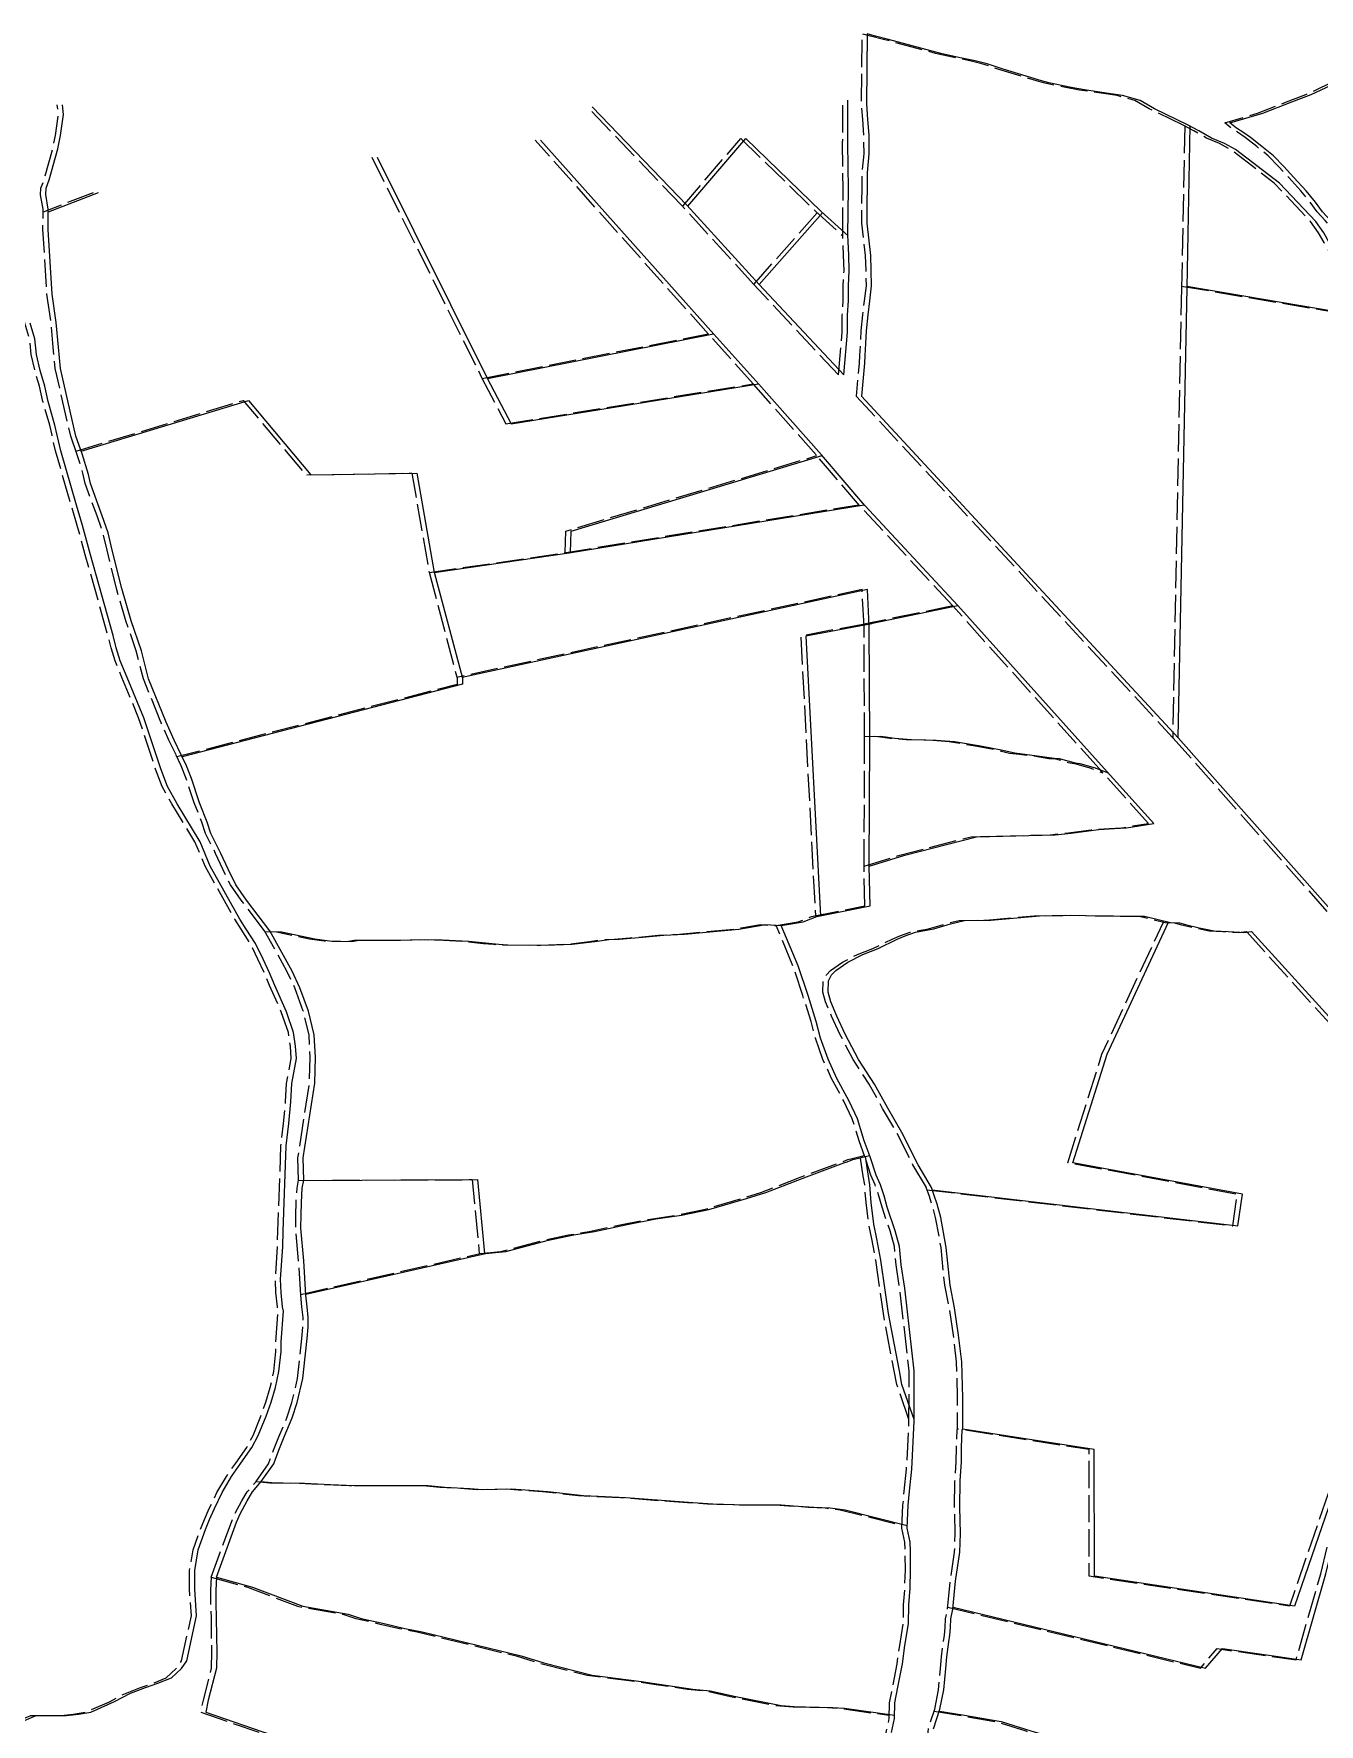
# Model space of a CAD drawing. Header units: millimetres. Extents: x 611548 to 616630, y 1316670 to 1320037.
# Drawn here: x 612344 to 612909, y 1318901 to 1319644 of the extents above; entities that cross this region are included whole.
import ezdxf

# ---------------------------------------------------------------- set-up
doc = ezdxf.new("R2010")
doc.units = ezdxf.units.MM
doc.linetypes.add('ACAD_ISO02W100', pattern=[15, 12, -3])
for name, color, linetype in [('2', 7, 'Continuous'), ('3', 7, 'Continuous'), ('FONDO_MANAGUA', 8, 'ACAD_ISO02W100')]:
    doc.layers.add(name, color=color, linetype=linetype)

msp = doc.modelspace()

# ---------------------------------------------------------------- linework, layer by layer
at = {"layer": '2', "color": 1, "lineweight": 0}
for p, q in [((612631.23113, 1319568.80676), (612589.68813, 1319612.01176)), ((612852.34013, 1319603.56876), (612850.92713, 1319532.42776)), ((612643.08913, 1319511.99776), (612566.90913, 1319597.29876)), ((612631.72013, 1319568.26976), (612657.20213, 1319598.08176)), ((612657.20213, 1319598.08176), (612690.26513, 1319565.95776)), ((612495.09113, 1319589.83676), (612543.50013, 1319492.74876)), ((612372.60113, 1319574.16776), (612350.61313, 1319565.72376)), ((612663.01713, 1319533.89076), (612631.23113, 1319568.80676)), ((612662.96513, 1319533.94776), (612690.84313, 1319565.43276)), ((612690.26513, 1319565.95776), (612702.06913, 1319555.23176)), ((612700.25213, 1319494.12976), (612663.01713, 1319533.89076)), ((612850.92713, 1319532.42776), (612847.05213, 1319334.82276)), ((612850.94213, 1319533.18376), (612942.51213, 1319517.64076)), ((612543.57213, 1319492.61076), (612642.90613, 1319512.20176)), ((612662.83713, 1319490.05876), (612643.08913, 1319511.99776)), ((612543.50013, 1319492.74876), (612553.97913, 1319472.62776)), ((612553.97913, 1319472.62776), (612662.71613, 1319490.19276)), ((612690.41713, 1319458.95576), (612662.83113, 1319490.06576)), ((612707.97513, 1319484.82976), (612847.15713, 1319334.70976)), ((612709.45513, 1319436.70876), (612690.41713, 1319458.95576)), ((612579.58713, 1319415.97076), (612709.13013, 1319437.08776)), ((612750.27513, 1319392.77776), (612709.39613, 1319436.77176)), ((612520.27413, 1319407.26776), (612579.58713, 1319415.97076)), ((612520.23513, 1319407.49276), (612532.59213, 1319360.82476)), ((612750.40713, 1319392.63076), (612711.37513, 1319384.58376)), ((612814.68813, 1319321.11776), (612750.27513, 1319392.77776)), ((612711.68013, 1319333.72576), (612711.41713, 1319383.79376)), ((612711.42113, 1319278.19176), (612711.68013, 1319333.72576)), ((612836.45413, 1319297.01876), (612814.68813, 1319321.11776)), ((612711.76113, 1319260.78376), (612711.42113, 1319278.19376)), ((612688.38813, 1319256.15376), (612711.76113, 1319260.78376)), ((612879.41913, 1319249.49076), (613088.29313, 1319019.71876)), ((612463.85513, 1319090.08576), (612542.76813, 1319108.05776))]:
    msp.add_line(p, q, dxfattribs=at)
for points in [[(612851.60413, 1319603.96976), (612836.76613, 1319611.13076), (612830.42613, 1319614.70876), (612822.68613, 1319616.89276), (612817.60913, 1319617.67076), (612813.54813, 1319618.31776), (612806.05913, 1319619.35776), (612800.09413, 1319620.51976), (612790.32213, 1319622.45576), (612787.15013, 1319623.35476), (612770.27613, 1319628.48876), (612763.17113, 1319630.92476), (612757.96913, 1319632.21176), (612752.13113, 1319633.37376), (612742.86713, 1319635.43476), (612719.90013, 1319641.60476), (612714.19013, 1319643.01976), (612710.51113, 1319644.04776), (612710.18413, 1319613.29576), (612710.67513, 1319606.43276), (612711.16713, 1319599.44176), (612711.27413, 1319591.30876), (612710.49313, 1319582.92376), (612710.47813, 1319576.95176), (612710.33313, 1319569.20076), (612710.31313, 1319560.81376), (612711.93013, 1319546.57576), (612712.16913, 1319540.09476), (612712.28013, 1319533.35976), (612711.50213, 1319526.75376), (612710.72613, 1319520.52976), (612710.07413, 1319513.54176), (612709.80713, 1319507.95176), (612709.41413, 1319502.61576), (612709.27913, 1319499.31176), (612707.97513, 1319484.82976)], [(612924.22613, 1319548.97876), (612918.15213, 1319557.63776), (612914.10013, 1319561.97076), (612910.55413, 1319565.79476), (612907.51613, 1319569.99676), (612903.33813, 1319575.09276), (612898.02013, 1319580.95476), (612893.58713, 1319585.79676), (612889.02713, 1319590.38576), (612883.95813, 1319594.46776), (612878.88913, 1319598.54876), (612875.59413, 1319600.84676), (612872.80413, 1319602.63376), (612869.89013, 1319604.93076), (612884.37413, 1319609.20676), (612897.08313, 1319614.12376), (612905.59713, 1319617.40176), (612912.20713, 1319620.43176), (612919.32513, 1319623.84076), (612924.02813, 1319626.11376), (612927.84113, 1319627.88176), (612934.70513, 1319630.91076)], [(612350.61713, 1319566.99476), (612349.49213, 1319573.35476), (612349.62813, 1319576.15076), (612351.03513, 1319579.83276), (612354.88313, 1319593.55076), (612356.04313, 1319599.39476), (612357.33913, 1319608.54376), (612356.84313, 1319612.86776), (612356.84313, 1319612.86776)], [(612702.04813, 1319555.75576), (612702.22313, 1319575.96076), (612702.01713, 1319595.91176), (612702.06113, 1319614.84576)], [(612942.30913, 1319517.78976), (612929.13013, 1319528.50476), (612924.31813, 1319534.11076), (612920.64913, 1319539.58576), (612918.88013, 1319543.02276), (612916.35113, 1319547.47776), (612913.56913, 1319552.31476), (612911.16713, 1319556.64276), (612907.62313, 1319561.60976), (612891.66513, 1319578.43276), (612872.40113, 1319593.23176), (612867.58313, 1319595.78776), (612861.87513, 1319598.21976), (612856.29613, 1319601.41376), (612851.60413, 1319603.96976)], [(612365.54013, 1319459.39376), (612362.77013, 1319467.28476), (612356.00013, 1319496.92876), (612355.13813, 1319506.33876), (612354.15413, 1319517.14776), (612352.28613, 1319529.61276), (612350.59113, 1319558.09576), (612350.61713, 1319566.99476)], [(612700.25213, 1319494.12976), (612701.82013, 1319512.93176), (612701.83813, 1319520.42976), (612702.23413, 1319526.78176), (612702.24913, 1319533.26276), (612702.64613, 1319539.86976), (612702.40813, 1319546.73276), (612702.04813, 1319555.75576)], [(612340.16613, 1318902.80176), (612345.24913, 1318904.94676), (612352.99513, 1318905.04976), (612358.58113, 1318905.03276), (612363.91513, 1318905.52476), (612369.37713, 1318906.52476), (612379.79913, 1318911.06776), (612386.79113, 1318914.73176), (612393.39913, 1318917.25276), (612398.73713, 1318919.14276), (612404.71013, 1318921.53876), (612409.16313, 1318925.59176), (612411.45713, 1318929.01576), (612415.82113, 1318948.82676), (612414.96013, 1318960.64676), (612414.97913, 1318968.65276), (612416.52413, 1318977.79776), (612419.71913, 1318986.68276), (612421.50713, 1318991.12476), (612423.67713, 1318995.94776), (612426.99513, 1319002.92676), (612431.20213, 1319010.02976), (612435.27913, 1319015.86276), (612440.12013, 1319022.70976), (612442.92613, 1319028.03876), (612446.37413, 1319036.54276), (612448.54713, 1319042.76276), (612450.46713, 1319049.11076), (612452.00713, 1319056.22176), (612452.91713, 1319064.98776), (612452.92713, 1319069.18076), (612453.97413, 1319082.64776), (612453.59813, 1319084.55476), (612452.97813, 1319090.91076), (612452.73813, 1319096.75676), (612453.66113, 1319110.98676), (612453.80413, 1319117.84776), (612455.16213, 1319155.33076), (612456.32813, 1319165.11276), (612457.24013, 1319174.64076), (612457.64013, 1319182.77176), (612459.69713, 1319193.69376), (612459.32913, 1319199.15976), (612458.45513, 1319205.13476), (612455.30213, 1319214.29376), (612450.12313, 1319225.74676), (612447.85113, 1319231.34476), (612445.07213, 1319237.32576), (612441.66113, 1319244.32576), (612437.61213, 1319250.56476), (612434.83013, 1319255.02076), (612421.80713, 1319278.31476), (612417.38913, 1319289.00276), (612407.27113, 1319305.68076), (612402.97213, 1319313.31776), (612400.07013, 1319320.95176), (612392.63213, 1319343.46676), (612385.31013, 1319361.15276), (612382.28013, 1319368.53176), (612380.51613, 1319374.25576), (612379.13213, 1319379.59776), (612369.18613, 1319415.08176), (612365.66113, 1319427.92676), (612363.01613, 1319436.83076), (612356.08913, 1319460.74176), (612354.58213, 1319467.60876), (612353.57713, 1319472.05876), (612350.55413, 1319482.48876), (612349.04713, 1319489.22776), (612347.03113, 1319496.09676), (612345.39713, 1319503.09076), (612344.77913, 1319509.95476), (612342.63713, 1319516.82276)], [(612365.10613, 1319460.63076), (612438.60713, 1319482.92576), (612466.06213, 1319450.16276), (612512.65713, 1319451.02576), (612520.27413, 1319407.26776)], [(612409.08413, 1319327.16276), (612405.92813, 1319333.65676), (612402.39713, 1319341.54976), (612394.70713, 1319360.51776), (612391.56913, 1319372.85976), (612387.03713, 1319386.09576), (612382.88813, 1319400.22076), (612378.74813, 1319417.14276), (612376.99313, 1319424.77676), (612374.34813, 1319432.15876), (612371.82913, 1319439.15976), (612369.18413, 1319446.41476), (612368.30713, 1319450.35876), (612365.54013, 1319459.39376)], [(612580.10213, 1319416.05476), (612580.37713, 1319425.50276), (612690.66813, 1319458.66276)], [(612711.41713, 1319383.79376), (612710.56713, 1319399.80776), (612532.46613, 1319361.21176)], [(612712.50913, 1319384.81776), (612683.58513, 1319379.39476), (612690.02813, 1319256.47876)], [(612532.59313, 1319361.21176), (612532.58613, 1319358.16176), (612409.47813, 1319326.25976)], [(612711.67213, 1319335.18076), (612716.21213, 1319335.42776), (612718.62313, 1319335.03776), (612722.68413, 1319334.51576), (612729.91913, 1319333.98376), (612740.83613, 1319333.69376), (612748.83213, 1319333.03176), (612760.25313, 1319331.08676), (612769.38913, 1319329.40376), (612775.35113, 1319327.98576), (612779.79313, 1319327.46276), (612785.25013, 1319326.80876), (612792.61113, 1319325.64076), (612794.89613, 1319325.63276), (612801.87313, 1319323.70276), (612803.90313, 1319323.31476), (612809.61113, 1319321.76976), (612810.24613, 1319321.64076), (612816.35513, 1319319.27276)], [(612847.15713, 1319334.70976), (612921.10813, 1319251.24976)], [(612447.96213, 1319249.86576), (612437.71813, 1319263.37576), (612433.04013, 1319270.00176), (612429.63213, 1319276.87776), (612426.47813, 1319283.88076), (612422.06013, 1319292.66776), (612420.42413, 1319297.63076), (612417.02113, 1319306.03276), (612413.49713, 1319316.72276), (612411.35513, 1319322.32376), (612409.08413, 1319327.16276)], [(612448.10613, 1319249.60676), (612453.16613, 1319249.34076), (612467.75713, 1319246.36876), (612474.22913, 1319245.45676), (612484.00413, 1319245.17076), (612487.30613, 1319245.79476), (612498.09713, 1319245.75976), (612505.20713, 1319245.73576), (612515.99913, 1319245.95476), (612523.87013, 1319245.92876), (612535.42113, 1319245.25476), (612544.17813, 1319244.33576), (612548.62013, 1319243.93976), (612552.55513, 1319243.67276), (612569.44013, 1319243.48976), (612580.86713, 1319243.96076), (612590.77313, 1319245.19876), (612596.99613, 1319246.06776), (612601.56713, 1319246.18076), (612608.42413, 1319246.79276), (612611.72613, 1319247.03676), (612621.12313, 1319247.89576), (612630.26513, 1319248.37376), (612654.13913, 1319250.58276), (612657.44213, 1319251.20776), (612665.95213, 1319252.57776), (612672.76113, 1319252.13476)], [(612672.76113, 1319252.13476), (612682.41413, 1319253.75676), (612688.38813, 1319256.15376)], [(612711.75313, 1319150.48176), (612709.23113, 1319157.60576), (612706.20613, 1319167.27276), (612702.54213, 1319174.90876), (612697.10713, 1319184.96476), (612693.31713, 1319193.36276), (612690.03813, 1319202.64976), (612688.15113, 1319210.02576), (612684.49613, 1319221.34676), (612680.21013, 1319234.44876), (612672.76113, 1319252.13476)], [(612738.82413, 1319137.07576), (612732.86813, 1319147.00476), (612725.77413, 1319161.25976), (612719.56413, 1319171.82476), (612713.73613, 1319182.38976), (612706.63813, 1319193.33876), (612700.81013, 1319204.41176), (612697.13613, 1319212.30276), (612694.47713, 1319218.66476), (612693.34013, 1319222.86376), (612693.47313, 1319227.82276), (612694.87313, 1319230.49076), (612696.65313, 1319232.39476), (612701.99213, 1319236.07276), (612708.60013, 1319239.49476), (612715.33313, 1319242.02576), (612723.72013, 1319246.20676), (612727.15113, 1319247.59976), (612731.72413, 1319249.24476), (612739.72713, 1319250.75676), (612747.09513, 1319252.90476), (612753.19313, 1319254.42076), (612764.87613, 1319254.52676), (612786.21413, 1319256.39576), (612796.50013, 1319256.63176), (612799.80213, 1319256.75376), (612813.00913, 1319256.47576), (612822.91513, 1319256.33076), (612832.31213, 1319256.31376), (612843.73813, 1319253.49576)], [(612739.05513, 1319136.06776), (612873.41713, 1319120.17776), (612875.46613, 1319134.03476), (612800.93813, 1319147.90076), (612815.98213, 1319195.68676), (612842.95913, 1319253.68776)], [(612843.73813, 1319253.49576), (612847.80213, 1319253.36176), (612850.34113, 1319252.59376), (612856.43513, 1319251.18476), (612863.03713, 1319249.90076), (612869.13213, 1319249.50876), (612874.21213, 1319249.24576), (612875.98913, 1319249.11476), (612879.41913, 1319249.49076)], [(612462.87913, 1319140.23176), (612462.65413, 1319150.02076), (612467.70013, 1319182.93076), (612467.98713, 1319194.37176), (612467.50813, 1319204.16176), (612464.99913, 1319214.59476), (612461.22013, 1319224.77776), (612457.81313, 1319232.16276), (612447.96213, 1319249.86576)], [(612542.76813, 1319108.05776), (612551.65713, 1319108.91876), (612570.46113, 1319113.81376), (612581.51313, 1319116.19276), (612590.65813, 1319117.68876), (612605.01313, 1319120.81976), (612617.58813, 1319123.19276), (612628.89213, 1319124.93576), (612640.96013, 1319127.31076), (612657.47813, 1319132.21476), (612665.99213, 1319134.85576), (612683.78513, 1319141.66276), (612700.30713, 1319147.83676), (612701.70513, 1319148.34076), (612704.24713, 1319149.34976), (612706.15313, 1319149.72476), (612711.51913, 1319151.14376)], [(612731.15813, 1319034.27576), (612731.21013, 1319056.38676), (612727.10613, 1319092.74276), (612725.48013, 1319103.04076), (612724.73713, 1319111.04876), (612722.84913, 1319118.04376), (612719.31913, 1319128.34776), (612717.93413, 1319133.43576), (612716.29513, 1319138.26876), (612714.40013, 1319142.46876), (612711.75313, 1319150.48176)], [(612463.87613, 1319089.75776), (612462.90413, 1319104.76176), (612461.67613, 1319119.13176), (612461.69213, 1319124.97976), (612461.83513, 1319130.44576), (612462.23513, 1319136.80076), (612462.87913, 1319140.23176)], [(612462.86413, 1319140.15376), (612539.18013, 1319140.48776), (612542.31313, 1319107.95376)], [(612748.12013, 1318951.65676), (612749.27813, 1318963.98976), (612751.19913, 1318976.82976), (612751.46313, 1318984.96776), (612751.22313, 1318996.53976), (612751.36413, 1319008.11076), (612751.88313, 1319016.50276), (612752.01713, 1319022.73376), (612752.28113, 1319030.74476), (612752.53513, 1319030.74376), (612752.55213, 1319044.60476), (612752.06413, 1319060.37376), (612750.68213, 1319072.20176), (612748.91913, 1319084.15876), (612746.89913, 1319094.08076), (612745.26813, 1319110.61476), (612742.87213, 1319123.84376), (612741.22813, 1319129.69576), (612739.96313, 1319133.51276), (612738.69713, 1319137.07576)], [(612444.21413, 1319007.82376), (612449.69613, 1319015.56076), (612450.46413, 1319017.59276), (612451.87213, 1319021.65576), (612454.30113, 1319027.49576), (612457.75313, 1319035.87476), (612459.93013, 1319042.47876), (612462.50013, 1319053.14876), (612463.54313, 1319062.55276), (612464.32813, 1319070.68676), (612464.85113, 1319075.64276), (612464.86313, 1319079.83876), (612464.36813, 1319084.54376), (612463.87613, 1319089.75776)], [(612727.99913, 1318987.26776), (612728.53113, 1318997.43176), (612729.05313, 1319003.52976), (612730.09213, 1319013.18476), (612731.15813, 1319034.27576)], [(612912.12113, 1318967.25076), (612920.89513, 1319002.97776), (612916.32613, 1319005.40176), (612898.35513, 1318953.04276), (612810.36513, 1318966.16976), (612810.30713, 1319021.86676), (612752.53513, 1319030.87076)], [(612742.20713, 1318906.96176), (612752.38013, 1318905.23576), (612769.39413, 1318902.28076), (612782.46913, 1318898.18776), (612798.84613, 1318893.58076), (612818.39713, 1318889.34976), (612842.13913, 1318883.96676), (612867.91113, 1318877.94476), (612889.10913, 1318869.64076), (612896.85213, 1318866.82976), (612907.26113, 1318863.63176), (612927.82813, 1318858.25476), (612942.55213, 1318853.01476), (612950.93113, 1318850.71076), (612960.32513, 1318848.02376), (612969.97413, 1318845.59076), (612977.71713, 1318842.39776), (613042.44313, 1319015.60376)], [(612424.49513, 1318965.82776), (612433.37113, 1318989.93476), (612434.90613, 1318993.61676), (612437.96913, 1318999.32676), (612440.39313, 1319003.25976), (612444.21413, 1319007.82376)], [(612444.21413, 1319007.82376), (612450.30713, 1319007.29576), (612463.25613, 1319007.12576), (612474.68013, 1319006.45176), (612485.08913, 1319006.03676), (612494.99213, 1319006.13076), (612517.58913, 1319006.05576), (612524.95113, 1319005.39576), (612535.86713, 1319004.72476), (612541.45213, 1319004.32476), (612554.27513, 1319004.53676), (612570.14113, 1319003.46676), (612585.87813, 1319001.63476), (612592.22513, 1319001.35976), (612604.41113, 1319000.81076), (612633.85913, 1318998.55276), (612642.61713, 1318998.01476), (612656.70813, 1318997.58676), (612672.70413, 1318997.53376), (612678.16213, 1318997.13476), (612687.04713, 1318996.59676), (612694.28213, 1318996.19176), (612700.88213, 1318995.40676), (612728.06513, 1318988.52176)], [(612722.46813, 1318903.66876), (612722.61213, 1318910.53076), (612724.02413, 1318917.38776), (612725.95313, 1318927.67576), (612727.11513, 1318935.80476), (612728.66113, 1318945.20376), (612728.80813, 1318953.58976), (612729.33313, 1318960.95876), (612729.60613, 1318968.96376), (612729.49913, 1318977.22376), (612729.38113, 1318981.16376), (612727.99913, 1318987.26776)], [(612424.49513, 1318965.82776), (612424.22713, 1318960.11076), (612424.21313, 1318954.13776), (612424.45313, 1318948.03776), (612424.55913, 1318939.52276), (612424.67113, 1318933.04176), (612424.52713, 1318925.79876), (612420.93813, 1318911.70476), (612419.91013, 1318906.49776), (612448.70813, 1318896.49776)], [(612424.49513, 1318965.82776), (612440.39813, 1318961.43476), (612462.46413, 1318952.97076), (612482.38613, 1318949.47276), (612488.09413, 1318947.67376), (612498.24313, 1318945.35176), (612507.25113, 1318943.28876), (612514.99113, 1318941.73676), (612558.50613, 1318931.16876), (612568.40013, 1318928.08476), (612589.71213, 1318922.67476), (612611.28713, 1318919.93376), (612619.02813, 1318918.76476), (612633.87513, 1318916.55376), (612641.49013, 1318915.89276), (612652.78213, 1318913.31376), (612672.70313, 1318909.43376), (612680.31813, 1318908.77276), (612683.36513, 1318908.76276), (612689.33113, 1318908.61576), (612695.42513, 1318908.46876), (612700.50213, 1318908.19776), (612722.49713, 1318905.07276)], [(612748.21513, 1318952.66676), (612859.20713, 1318925.77276), (612866.58413, 1318934.40676), (612901.24713, 1318929.38576), (612912.08813, 1318967.26076)], [(612742.47813, 1318907.79676), (612744.13913, 1318916.31376), (612745.04013, 1318925.59476), (612745.42713, 1318930.80776), (612746.32413, 1318937.41776), (612746.83613, 1318940.34176), (612747.09413, 1318943.64776), (612747.22613, 1318947.46276), (612748.12013, 1318951.65676)], [(612721.18413, 1318897.57276), (612722.46813, 1318903.66876)], [(612739.67313, 1318899.15476), (612742.47813, 1318907.79676)]]:
    msp.add_lwpolyline(points, dxfattribs=at)
at = {"layer": '3', "color": 1, "lineweight": 0}
for points in [[(612711.42113, 1319278.19176), (612727.10613, 1319283.14176), (612758.48713, 1319291.17376), (612793.14813, 1319292.07676), (612800.13313, 1319292.81576), (612811.18213, 1319294.17776), (612812.32513, 1319294.42876), (612819.18213, 1319294.78676), (612824.51513, 1319295.15076), (612836.45413, 1319297.01876)], [(612731.16013, 1319035.09976), (612725.79713, 1319050.49876), (612724.67213, 1319056.47776), (612722.29513, 1319068.56276), (612719.92113, 1319081.66476), (612718.42713, 1319091.96776), (612716.56113, 1319105.06776), (612714.81113, 1319114.48176), (612713.43313, 1319120.96976), (612712.31813, 1319130.50776), (612711.70513, 1319138.13776), (612711.08113, 1319141.95376), (612709.79013, 1319150.68676)]]:
    msp.add_lwpolyline(points, dxfattribs=at)
at = {"layer": 'FONDO_MANAGUA', "color": 1, "lineweight": 0}
for p, q in [((612628.93725, 1319568.79971), (612587.39425, 1319612.00471)), ((612850.04625, 1319603.56171), (612848.63325, 1319532.42071)), ((612640.79525, 1319511.99071), (612564.61525, 1319597.29171)), ((612629.42625, 1319568.26271), (612654.90825, 1319598.07471)), ((612654.90825, 1319598.07471), (612687.97125, 1319565.95071)), ((612492.79725, 1319589.82971), (612541.20625, 1319492.74171)), ((612370.30725, 1319574.16071), (612348.31925, 1319565.71671)), ((612660.72325, 1319533.88371), (612628.93725, 1319568.79971)), ((612660.67125, 1319533.94071), (612688.54925, 1319565.42571)), ((612687.97125, 1319565.95071), (612699.77525, 1319555.22471)), ((612697.95825, 1319494.12271), (612660.72325, 1319533.88371)), ((612848.63325, 1319532.42071), (612844.75825, 1319334.81571)), ((612848.64825, 1319533.17671), (612940.21825, 1319517.63371)), ((612541.27825, 1319492.60371), (612640.61225, 1319512.19471)), ((612660.54325, 1319490.05171), (612640.79525, 1319511.99071)), ((612541.20625, 1319492.74171), (612551.68525, 1319472.62071)), ((612551.68525, 1319472.62071), (612660.42225, 1319490.18571)), ((612688.12325, 1319458.94871), (612660.53725, 1319490.05871)), ((612705.68125, 1319484.82271), (612844.86325, 1319334.70271)), ((612707.16125, 1319436.70171), (612688.12325, 1319458.94871)), ((612577.29325, 1319415.96371), (612706.83625, 1319437.08071)), ((612747.98125, 1319392.77071), (612707.10225, 1319436.76471)), ((612517.98025, 1319407.26071), (612577.29325, 1319415.96371)), ((612517.94125, 1319407.48571), (612530.29825, 1319360.81771)), ((612748.11325, 1319392.62371), (612709.08125, 1319384.57671)), ((612812.39425, 1319321.11071), (612747.98125, 1319392.77071)), ((612709.38625, 1319333.71871), (612709.12325, 1319383.78671)), ((612709.12725, 1319278.18471), (612709.38625, 1319333.71871)), ((612834.16025, 1319297.01171), (612812.39425, 1319321.11071)), ((612709.46725, 1319260.77671), (612709.12725, 1319278.18671)), ((612686.09425, 1319256.14671), (612709.46725, 1319260.77671)), ((612877.12525, 1319249.48371), (613085.99925, 1319019.71171)), ((612461.56125, 1319090.07871), (612540.47425, 1319108.05071))]:
    msp.add_line(p, q, dxfattribs=at)
at = {"layer": 'FONDO_MANAGUA', "color": 1, "lineweight": 0, "flags": 128}
for points in [[(612849.31025, 1319603.96271), (612834.47225, 1319611.12371), (612828.13225, 1319614.70171), (612820.39225, 1319616.88571), (612815.31525, 1319617.66371), (612811.25425, 1319618.31071), (612803.76525, 1319619.35071), (612797.80025, 1319620.51271), (612788.02825, 1319622.44871), (612784.85625, 1319623.34771), (612767.98225, 1319628.48171), (612760.87725, 1319630.91771), (612755.67525, 1319632.20471), (612749.83725, 1319633.36671), (612740.57325, 1319635.42771), (612717.60625, 1319641.59771), (612711.89625, 1319643.01271), (612708.21725, 1319644.04071), (612707.89025, 1319613.28871), (612708.38125, 1319606.42571), (612708.87325, 1319599.43471), (612708.98025, 1319591.30171), (612708.19925, 1319582.91671), (612708.18425, 1319576.94471), (612708.03925, 1319569.19371), (612708.01925, 1319560.80671), (612709.63625, 1319546.56871), (612709.87525, 1319540.08771), (612709.98625, 1319533.35271), (612709.20825, 1319526.74671), (612708.43225, 1319520.52271), (612707.78025, 1319513.53471), (612707.51325, 1319507.94471), (612707.12025, 1319502.60871), (612706.98525, 1319499.30471), (612705.68125, 1319484.82271)], [(612921.93225, 1319548.97171), (612915.85825, 1319557.63071), (612911.80625, 1319561.96371), (612908.26025, 1319565.78771), (612905.22225, 1319569.98971), (612901.04425, 1319575.08571), (612895.72625, 1319580.94771), (612891.29325, 1319585.78971), (612886.73325, 1319590.37871), (612881.66425, 1319594.46071), (612876.59525, 1319598.54171), (612873.30025, 1319600.83971), (612870.51025, 1319602.62671), (612867.59625, 1319604.92371), (612882.08025, 1319609.19971), (612894.78925, 1319614.11671), (612903.30325, 1319617.39471), (612909.91325, 1319620.42471), (612917.03125, 1319623.83371), (612921.73425, 1319626.10671), (612925.54725, 1319627.87471), (612932.41125, 1319630.90371)], [(612348.32325, 1319566.98771), (612347.19825, 1319573.34771), (612347.33425, 1319576.14371), (612348.74125, 1319579.82571), (612352.58925, 1319593.54371), (612353.74925, 1319599.38771), (612355.04525, 1319608.53671), (612354.54925, 1319612.86071), (612354.54925, 1319612.86071)], [(612699.75425, 1319555.74871), (612699.92925, 1319575.95371), (612699.72325, 1319595.90471), (612699.76725, 1319614.83871)], [(612940.01525, 1319517.78271), (612926.83625, 1319528.49771), (612922.02425, 1319534.10371), (612918.35525, 1319539.57871), (612916.58625, 1319543.01571), (612914.05725, 1319547.47071), (612911.27525, 1319552.30771), (612908.87325, 1319556.63571), (612905.32925, 1319561.60271), (612889.37125, 1319578.42571), (612870.10725, 1319593.22471), (612865.28925, 1319595.78071), (612859.58125, 1319598.21271), (612854.00225, 1319601.40671), (612849.31025, 1319603.96271)], [(612363.24625, 1319459.38671), (612360.47625, 1319467.27771), (612353.70625, 1319496.92171), (612352.84425, 1319506.33171), (612351.86025, 1319517.14071), (612349.99225, 1319529.60571), (612348.29725, 1319558.08871), (612348.32325, 1319566.98771)], [(612697.95825, 1319494.12271), (612699.52625, 1319512.92471), (612699.54425, 1319520.42271), (612699.94025, 1319526.77471), (612699.95525, 1319533.25571), (612700.35225, 1319539.86271), (612700.11425, 1319546.72571), (612699.75425, 1319555.74871)], [(612284.47525, 1318766.09671), (612281.06325, 1318772.96971), (612274.50225, 1318790.27171), (612272.74125, 1318797.52071), (612272.37425, 1318803.36671), (612273.53425, 1318810.60671), (612276.22025, 1318818.73171), (612279.03025, 1318825.71171), (612282.73325, 1318834.59571), (612286.05225, 1318842.33771), (612289.88225, 1318850.96671), (612293.96425, 1318859.08771), (612301.73825, 1318871.26271), (612307.34125, 1318878.23471), (612312.68925, 1318884.57271), (612319.18025, 1318891.16071), (612327.06625, 1318897.23571), (612333.04125, 1318900.52171), (612337.87225, 1318902.79471), (612342.95525, 1318904.93971), (612350.70125, 1318905.04271), (612356.28725, 1318905.02571), (612361.62125, 1318905.51771), (612367.08325, 1318906.51771), (612377.50525, 1318911.06071), (612384.49725, 1318914.72471), (612391.10525, 1318917.24571), (612396.44325, 1318919.13571), (612402.41625, 1318921.53171), (612406.86925, 1318925.58471), (612409.16325, 1318929.00871), (612413.52725, 1318948.81971), (612412.66625, 1318960.63971), (612412.68525, 1318968.64571), (612414.23025, 1318977.79071), (612417.42525, 1318986.67571), (612419.21325, 1318991.11771), (612421.38325, 1318995.94071), (612424.70125, 1319002.91971), (612428.90825, 1319010.02271), (612432.98525, 1319015.85571), (612437.82625, 1319022.70271), (612440.63225, 1319028.03171), (612444.08025, 1319036.53571), (612446.25325, 1319042.75571), (612448.17325, 1319049.10371), (612449.71325, 1319056.21471), (612450.62325, 1319064.98071), (612450.63325, 1319069.17371), (612451.68025, 1319082.64071), (612451.30425, 1319084.54771), (612450.68425, 1319090.90371), (612450.44425, 1319096.74971), (612451.36725, 1319110.97971), (612451.51025, 1319117.84071), (612452.86825, 1319155.32371), (612454.03425, 1319165.10571), (612454.94625, 1319174.63371), (612455.34625, 1319182.76471), (612457.40325, 1319193.68671), (612457.03525, 1319199.15271), (612456.16125, 1319205.12771), (612453.00825, 1319214.28671), (612447.82925, 1319225.73971), (612445.55725, 1319231.33771), (612442.77825, 1319237.31871), (612439.36725, 1319244.31871), (612435.31825, 1319250.55771), (612432.53625, 1319255.01371), (612419.51325, 1319278.30771), (612415.09525, 1319288.99571), (612404.97725, 1319305.67371), (612400.67825, 1319313.31071), (612397.77625, 1319320.94471), (612390.33825, 1319343.45971), (612383.01625, 1319361.14571), (612379.98625, 1319368.52471), (612378.22225, 1319374.24871), (612376.83825, 1319379.59071), (612366.89225, 1319415.07471), (612363.36725, 1319427.91971), (612360.72225, 1319436.82371), (612353.79525, 1319460.73471), (612352.28825, 1319467.60171), (612351.28325, 1319472.05171), (612348.26025, 1319482.48171), (612346.75325, 1319489.22071), (612344.73725, 1319496.08971), (612343.10325, 1319503.08371), (612342.48525, 1319509.94771), (612340.34325, 1319516.81571), (612338.32725, 1319523.30271), (612337.32325, 1319528.26171), (612336.82425, 1319532.07571), (612334.14125, 1319525.09471), (612331.08525, 1319521.67371), (612328.41025, 1319517.86871), (612324.97125, 1319513.05071), (612320.25925, 1319507.09271), (612315.92725, 1319500.87871), (612310.70325, 1319493.14371), (612305.60425, 1319484.64471), (612298.83825, 1319469.03471), (612291.43225, 1319451.52171), (612287.22425, 1319443.65571), (612284.15925, 1319436.29471), (612279.94625, 1319426.64971), (612279.05225, 1319424.49171), (612274.20725, 1319415.99271), (612271.52925, 1319410.91771), (612268.84825, 1319404.69971), (612266.67525, 1319398.73371), (612264.24925, 1319392.89571), (612262.07625, 1319386.92971), (612247.32625, 1319348.07871)], [(612844.86325, 1319334.70271), (612918.81425, 1319251.24271), (612923.89225, 1319250.97371), (612932.26725, 1319248.78771), (612942.67625, 1319247.73871), (612959.81525, 1319247.17871), (612973.27425, 1319247.26471), (612983.81725, 1319249.39271), (612995.25025, 1319251.77271), (613004.26825, 1319252.88871), (613014.30025, 1319253.74771), (613022.81025, 1319254.99271), (613035.13125, 1319257.24171), (613045.55025, 1319260.38671), (613052.53925, 1319262.65271), (613058.51225, 1319265.30371), (613064.23325, 1319268.08171), (613074.65825, 1319274.14971), (613080.76225, 1319277.94371), (613100.48425, 1319295.67371), (613106.21325, 1319302.26371), (613111.94525, 1319310.12571), (613117.42325, 1319317.73271), (613121.75525, 1319324.32771), (613126.09025, 1319331.68471), (613130.30525, 1319342.21971), (613132.73025, 1319347.80371), (613133.88425, 1319352.62871), (613135.56025, 1319363.04371), (613136.45925, 1319367.48871), (613139.15525, 1319380.06071), (613141.07625, 1319387.04471), (613143.12625, 1319394.66271), (613144.66625, 1319401.51971), (613146.07925, 1319408.75871), (613146.85725, 1319415.61871), (613147.63625, 1319422.85971), (613148.16225, 1319430.22871), (613148.30325, 1319436.20071), (613148.95525, 1319443.56871), (613148.96625, 1319448.01671), (613147.07025, 1319451.58071), (613144.03125, 1319455.02071), (613137.18425, 1319459.23471), (613128.94225, 1319463.83471), (613123.10725, 1319465.88571), (613118.91925, 1319466.91571), (613117.01625, 1319467.30271), (613105.84425, 1319468.09871), (613099.11325, 1319467.48371), (613093.27325, 1319467.50171), (613091.24225, 1319467.63471), (613065.59325, 1319466.95071), (613054.16925, 1319468.51071), (613042.11325, 1319470.83471), (613036.65525, 1319471.61371), (613021.17325, 1319475.09171), (613013.94125, 1319477.27471), (612998.08625, 1319484.05771), (612990.47525, 1319487.13071), (612979.69725, 1319492.88171), (612973.86325, 1319495.56871), (612968.15725, 1319499.01671), (612964.48025, 1319501.18871), (612958.52125, 1319504.63771), (612955.47825, 1319506.42571), (612940.01525, 1319517.78271)], [(612362.81225, 1319460.62371), (612436.31325, 1319482.91871), (612463.76825, 1319450.15571), (612510.36325, 1319451.01871), (612517.98025, 1319407.26071)], [(612406.79025, 1319327.15571), (612403.63425, 1319333.64971), (612400.10325, 1319341.54271), (612392.41325, 1319360.51071), (612389.27525, 1319372.85271), (612384.74325, 1319386.08871), (612380.59425, 1319400.21371), (612376.45425, 1319417.13571), (612374.69925, 1319424.76971), (612372.05425, 1319432.15171), (612369.53525, 1319439.15271), (612366.89025, 1319446.40771), (612366.01325, 1319450.35171), (612363.24625, 1319459.38671)], [(612577.80825, 1319416.04771), (612578.08325, 1319425.49571), (612688.37425, 1319458.65571)], [(612709.12325, 1319383.78671), (612708.27325, 1319399.80071), (612530.17225, 1319361.20471)], [(612710.21525, 1319384.81071), (612681.29125, 1319379.38771), (612687.73425, 1319256.47171)], [(612530.29925, 1319361.20471), (612530.29225, 1319358.15471), (612407.18425, 1319326.25271)], [(612709.37825, 1319335.17371), (612713.91825, 1319335.42071), (612716.32925, 1319335.03071), (612720.39025, 1319334.50871), (612727.62525, 1319333.97671), (612738.54225, 1319333.68671), (612746.53825, 1319333.02471), (612757.95925, 1319331.07971), (612767.09525, 1319329.39671), (612773.05725, 1319327.97871), (612777.49925, 1319327.45571), (612782.95625, 1319326.80171), (612790.31725, 1319325.63371), (612792.60225, 1319325.62571), (612799.57925, 1319323.69571), (612801.60925, 1319323.30771), (612807.31725, 1319321.76271), (612807.95225, 1319321.63371), (612814.06125, 1319319.26571)], [(612445.66825, 1319249.85871), (612435.42425, 1319263.36871), (612430.74625, 1319269.99471), (612427.33825, 1319276.87071), (612424.18425, 1319283.87371), (612419.76625, 1319292.66071), (612418.13025, 1319297.62371), (612414.72725, 1319306.02571), (612411.20325, 1319316.71571), (612409.06125, 1319322.31671), (612406.79025, 1319327.15571)], [(612709.12725, 1319278.18471), (612724.81225, 1319283.13471), (612756.19325, 1319291.16671), (612790.85425, 1319292.06971), (612797.83925, 1319292.80871), (612808.88825, 1319294.17071), (612810.03125, 1319294.42171), (612816.88825, 1319294.77971), (612822.22125, 1319295.14371), (612834.16025, 1319297.01171)], [(612445.81225, 1319249.59971), (612450.87225, 1319249.33371), (612465.46325, 1319246.36171), (612471.93525, 1319245.44971), (612481.71025, 1319245.16371), (612485.01225, 1319245.78771), (612495.80325, 1319245.75271), (612502.91325, 1319245.72871), (612513.70525, 1319245.94771), (612521.57625, 1319245.92171), (612533.12725, 1319245.24771), (612541.88425, 1319244.32871), (612546.32625, 1319243.93271), (612550.26125, 1319243.66571), (612567.14625, 1319243.48271), (612578.57325, 1319243.95371), (612588.47925, 1319245.19171), (612594.70225, 1319246.06071), (612599.27325, 1319246.17371), (612606.13025, 1319246.78571), (612609.43225, 1319247.02971), (612618.82925, 1319247.88871), (612627.97125, 1319248.36671), (612651.84525, 1319250.57571), (612655.14825, 1319251.20071), (612663.65825, 1319252.57071), (612670.46725, 1319252.12771)], [(612670.46725, 1319252.12771), (612680.12025, 1319253.74971), (612686.09425, 1319256.14671)], [(612709.45925, 1319150.47471), (612706.93725, 1319157.59871), (612703.91225, 1319167.26571), (612700.24825, 1319174.90171), (612694.81325, 1319184.95771), (612691.02325, 1319193.35571), (612687.74425, 1319202.64271), (612685.85725, 1319210.01871), (612682.20225, 1319221.33971), (612677.91625, 1319234.44171), (612670.46725, 1319252.12771)], [(612736.53025, 1319137.06871), (612730.57425, 1319146.99771), (612723.48025, 1319161.25271), (612717.27025, 1319171.81771), (612711.44225, 1319182.38271), (612704.34425, 1319193.33171), (612698.51625, 1319204.40471), (612694.84225, 1319212.29571), (612692.18325, 1319218.65771), (612691.04625, 1319222.85671), (612691.17925, 1319227.81571), (612692.57925, 1319230.48371), (612694.35925, 1319232.38771), (612699.69825, 1319236.06571), (612706.30625, 1319239.48771), (612713.03925, 1319242.01871), (612721.42625, 1319246.19971), (612724.85725, 1319247.59271), (612729.43025, 1319249.23771), (612737.43325, 1319250.74971), (612744.80125, 1319252.89771), (612750.89925, 1319254.41371), (612762.58225, 1319254.51971), (612783.92025, 1319256.38871), (612794.20625, 1319256.62471), (612797.50825, 1319256.74671), (612810.71525, 1319256.46871), (612820.62125, 1319256.32371), (612830.01825, 1319256.30671), (612841.44425, 1319253.48871)], [(612736.76125, 1319136.06071), (612871.12325, 1319120.17071), (612873.17225, 1319134.02771), (612798.64425, 1319147.89371), (612813.68825, 1319195.67971), (612840.66525, 1319253.68071)], [(612841.44425, 1319253.48871), (612845.50825, 1319253.35471), (612848.04725, 1319252.58671), (612854.14125, 1319251.17771), (612860.74325, 1319249.89371), (612866.83825, 1319249.50171), (612871.91825, 1319249.23871), (612873.69525, 1319249.10771), (612877.12525, 1319249.48371)], [(612460.58525, 1319140.22471), (612460.36025, 1319150.01371), (612465.40625, 1319182.92371), (612465.69325, 1319194.36471), (612465.21425, 1319204.15471), (612462.70525, 1319214.58771), (612458.92625, 1319224.77071), (612455.51925, 1319232.15571), (612445.66825, 1319249.85871)], [(612540.47425, 1319108.05071), (612549.36325, 1319108.91171), (612568.16725, 1319113.80671), (612579.21925, 1319116.18571), (612588.36425, 1319117.68171), (612602.71925, 1319120.81271), (612615.29425, 1319123.18571), (612626.59825, 1319124.92871), (612638.66625, 1319127.30371), (612655.18425, 1319132.20771), (612663.69825, 1319134.84871), (612681.49125, 1319141.65571), (612698.01325, 1319147.82971), (612699.41125, 1319148.33371), (612701.95325, 1319149.34271), (612703.85925, 1319149.71771), (612709.22525, 1319151.13671)], [(612728.86625, 1319035.09271), (612723.50325, 1319050.49171), (612722.37825, 1319056.47071), (612720.00125, 1319068.55571), (612717.62725, 1319081.65771), (612716.13325, 1319091.96071), (612714.26725, 1319105.06071), (612712.51725, 1319114.47471), (612711.13925, 1319120.96271), (612710.02425, 1319130.50071), (612709.41125, 1319138.13071), (612708.78725, 1319141.94671), (612707.49625, 1319150.67971)], [(612728.86425, 1319034.26871), (612728.91625, 1319056.37971), (612724.81225, 1319092.73571), (612723.18625, 1319103.03371), (612722.44325, 1319111.04171), (612720.55525, 1319118.03671), (612717.02525, 1319128.34071), (612715.64025, 1319133.42871), (612714.00125, 1319138.26171), (612712.10625, 1319142.46171), (612709.45925, 1319150.47471)], [(612461.58225, 1319089.75071), (612460.61025, 1319104.75471), (612459.38225, 1319119.12471), (612459.39825, 1319124.97271), (612459.54125, 1319130.43871), (612459.94125, 1319136.79371), (612460.58525, 1319140.22471)], [(612460.57025, 1319140.14671), (612536.88625, 1319140.48071), (612540.01925, 1319107.94671)], [(612745.82625, 1318951.64971), (612746.98425, 1318963.98271), (612748.90525, 1318976.82271), (612749.16925, 1318984.96071), (612748.92925, 1318996.53271), (612749.07025, 1319008.10371), (612749.58925, 1319016.49571), (612749.72325, 1319022.72671), (612749.98725, 1319030.73771), (612750.24125, 1319030.73671), (612750.25825, 1319044.59771), (612749.77025, 1319060.36671), (612748.38825, 1319072.19471), (612746.62525, 1319084.15171), (612744.60525, 1319094.07371), (612742.97425, 1319110.60771), (612740.57825, 1319123.83671), (612738.93425, 1319129.68871), (612737.66925, 1319133.50571), (612736.40325, 1319137.06871)], [(612441.92025, 1319007.81671), (612447.40225, 1319015.55371), (612448.17025, 1319017.58571), (612449.57825, 1319021.64871), (612452.00725, 1319027.48871), (612455.45925, 1319035.86771), (612457.63625, 1319042.47171), (612460.20625, 1319053.14171), (612461.24925, 1319062.54571), (612462.03425, 1319070.67971), (612462.55725, 1319075.63571), (612462.56925, 1319079.83171), (612462.07425, 1319084.53671), (612461.58225, 1319089.75071)], [(612725.70525, 1318987.26071), (612726.23725, 1318997.42471), (612726.75925, 1319003.52271), (612727.79825, 1319013.17771), (612728.86425, 1319034.26871)], [(612909.82725, 1318967.24371), (612918.60125, 1319002.97071), (612914.03225, 1319005.39471), (612896.06125, 1318953.03571), (612808.07125, 1318966.16271), (612808.01325, 1319021.85971), (612750.24125, 1319030.86371)], [(612739.91325, 1318906.95471), (612750.08625, 1318905.22871), (612767.10025, 1318902.27371), (612780.17525, 1318898.18071), (612796.55225, 1318893.57371), (612816.10325, 1318889.34271), (612839.84525, 1318883.95971), (612865.61725, 1318877.93771), (612886.81525, 1318869.63371), (612894.55825, 1318866.82271), (612904.96725, 1318863.62471), (612925.53425, 1318858.24771), (612940.25825, 1318853.00771), (612948.63725, 1318850.70371), (612958.03125, 1318848.01671), (612967.68025, 1318845.58371), (612975.42325, 1318842.39071), (613040.14925, 1319015.59671)], [(612422.20125, 1318965.82071), (612431.07725, 1318989.92771), (612432.61225, 1318993.60971), (612435.67525, 1318999.31971), (612438.09925, 1319003.25271), (612441.92025, 1319007.81671)], [(612441.92025, 1319007.81671), (612448.01325, 1319007.28871), (612460.96225, 1319007.11871), (612472.38625, 1319006.44471), (612482.79525, 1319006.02971), (612492.69825, 1319006.12371), (612515.29525, 1319006.04871), (612522.65725, 1319005.38871), (612533.57325, 1319004.71771), (612539.15825, 1319004.31771), (612551.98125, 1319004.52971), (612567.84725, 1319003.45971), (612583.58425, 1319001.62771), (612589.93125, 1319001.35271), (612602.11725, 1319000.80371), (612631.56525, 1318998.54571), (612640.32325, 1318998.00771), (612654.41425, 1318997.57971), (612670.41025, 1318997.52671), (612675.86825, 1318997.12771), (612684.75325, 1318996.58971), (612691.98825, 1318996.18471), (612698.58825, 1318995.39971), (612725.77125, 1318988.51471)], [(612720.17425, 1318903.66171), (612720.31825, 1318910.52371), (612721.73025, 1318917.38071), (612723.65925, 1318927.66871), (612724.82125, 1318935.79771), (612726.36725, 1318945.19671), (612726.51425, 1318953.58271), (612727.03925, 1318960.95171), (612727.31225, 1318968.95671), (612727.20525, 1318977.21671), (612727.08725, 1318981.15671), (612725.70525, 1318987.26071)], [(612422.20125, 1318965.82071), (612421.93325, 1318960.10371), (612421.91925, 1318954.13071), (612422.15925, 1318948.03071), (612422.26525, 1318939.51571), (612422.37725, 1318933.03471), (612422.23325, 1318925.79171), (612418.64425, 1318911.69771), (612417.61625, 1318906.49071), (612446.41425, 1318896.49071), (612450.97725, 1318893.17271), (612459.60125, 1318889.08071), (612467.97025, 1318884.22571), (612479.88325, 1318874.91271), (612485.58225, 1318868.79571), (612489.12225, 1318862.30471), (612492.66525, 1318857.46471), (612497.22125, 1318850.96971), (612503.29225, 1318841.03971), (612505.67525, 1318828.70571), (612507.31025, 1318822.21971), (612510.85025, 1318815.72871), (612516.41425, 1318806.43471), (612522.74125, 1318797.52071), (612526.79025, 1318791.40871), (612530.71525, 1318786.94871), (612538.69425, 1318778.41071), (612545.79225, 1318773.30571), (612551.87625, 1318768.71271), (612555.29525, 1318764.88971), (612560.23625, 1318760.55371), (612565.94225, 1318757.35971), (612569.36725, 1318755.82471), (612574.31625, 1318754.79271), (612586.12425, 1318754.75671), (612590.18825, 1318755.25271), (612593.99925, 1318756.13071), (612598.82825, 1318757.64071), (612601.49725, 1318758.77671), (612616.49025, 1318763.55971), (612621.82725, 1318765.32271), (612625.25925, 1318766.96371), (612638.35925, 1318776.45471), (612641.53925, 1318778.73171), (612648.02625, 1318783.79571), (612653.62525, 1318788.73471), (612660.11525, 1318794.94071), (612664.69625, 1318799.50171), (612669.91725, 1318805.96671), (612674.37425, 1318811.29071), (612680.74225, 1318819.40371), (612688.26125, 1318831.57971), (612693.36125, 1318840.45971), (612697.31425, 1318847.69071), (612701.77525, 1318854.92071), (612705.60025, 1318861.51671), (612708.91825, 1318868.62371), (612712.74925, 1318877.76071), (612714.53725, 1318882.20271), (612718.37725, 1318895.28071), (612718.89025, 1318897.56571), (612720.17425, 1318903.66171)], [(612422.20125, 1318965.82071), (612438.10425, 1318961.42771), (612460.17025, 1318952.96371), (612480.09225, 1318949.46571), (612485.80025, 1318947.66671), (612495.94925, 1318945.34471), (612504.95725, 1318943.28171), (612512.69725, 1318941.72971), (612556.21225, 1318931.16171), (612566.10625, 1318928.07771), (612587.41825, 1318922.66771), (612608.99325, 1318919.92671), (612616.73425, 1318918.75771), (612631.58125, 1318916.54671), (612639.19625, 1318915.88571), (612650.48825, 1318913.30671), (612670.40925, 1318909.42671), (612678.02425, 1318908.76571), (612681.07125, 1318908.75571), (612687.03725, 1318908.60871), (612693.13125, 1318908.46171), (612698.20825, 1318908.19071), (612720.20325, 1318905.06571)], [(612745.92125, 1318952.65971), (612856.91325, 1318925.76571), (612864.29025, 1318934.39971), (612898.95325, 1318929.37871), (612909.79425, 1318967.25371)], [(612740.18425, 1318907.78971), (612741.84525, 1318916.30671), (612742.74625, 1318925.58771), (612743.13325, 1318930.80071), (612744.03025, 1318937.41071), (612744.54225, 1318940.33471), (612744.80025, 1318943.64071), (612744.93225, 1318947.45571), (612745.82625, 1318951.64971)], [(612558.63325, 1318742.80271), (612566.12325, 1318740.62771), (612570.31025, 1318738.07671), (612577.29425, 1318737.04671), (612587.19925, 1318737.02871), (612596.72425, 1318737.13971), (612609.42625, 1318739.02371), (612619.20725, 1318741.54971), (612629.75325, 1318745.85471), (612637.50425, 1318749.52871), (612645.89325, 1318755.10871), (612653.39225, 1318760.43671), (612663.18125, 1318768.93871), (612669.79225, 1318775.03071), (612674.87825, 1318780.10771), (612680.34625, 1318785.56671), (612686.32225, 1318791.40471), (612688.22925, 1318793.69071), (612696.11725, 1318805.37571), (612700.31625, 1318811.34471), (612705.27825, 1318819.34671), (612710.87825, 1318829.12871), (612716.60925, 1318842.34271), (612720.55825, 1318851.74571), (612723.61625, 1318860.64171), (612726.29125, 1318866.99471), (612736.60825, 1318891.51871), (612737.37925, 1318899.14771), (612740.18425, 1318907.78971)]]:
    msp.add_lwpolyline(points, dxfattribs=at)

doc.saveas('drawing.dxf')
